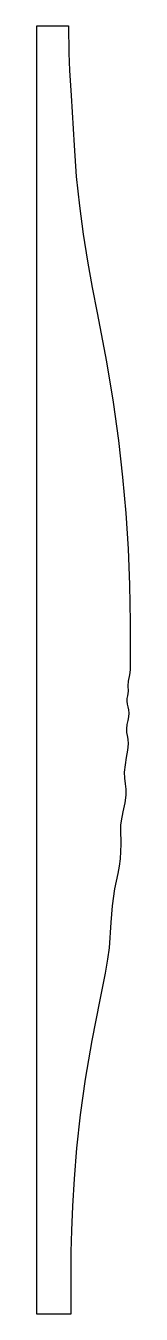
# Model space of a CAD drawing. Header units: inches. Extents: x 1 to 35, y 1 to 478.
import ezdxf

# ---------------------------------------------------------------- set-up
doc = ezdxf.new("R2010")
doc.units = ezdxf.units.IN
doc.layers.add('main', color=7, linetype='CONTINUOUS')

msp = doc.modelspace()

# ---------------------------------------------------------------- linework, layer by layer
at = {"layer": 'main', "color": 7}
msp.add_lwpolyline([(12.452099, 478.365844), (12.529654, 468.22718), (12.828527, 461.734262), (13.448033, 452.453356), (14.487401, 433.950642), (15.286485, 422.483473), (16.438714, 411.551144), (17.867549, 401.092186), (19.496197, 391.044877), (21.248119, 381.34885), (23.046524, 371.941537), (26.476117, 353.747517), (28.950331, 338.79115), (30.951004, 324.60017), (32.520724, 310.95021), (33.701993, 297.616903), (34.537315, 284.37419), (35.069275, 270.997703), (35.340378, 257.261383), (35.39321, 242.940863), (35.308035, 239.572823), (35.109407, 237.629723), (34.562969, 235.28107), (34.443335, 233.559797), (34.544596, 231.655643), (34.496844, 230.71161), (34.327511, 229.843777), (34.147848, 228.945463), (34.068939, 227.905757), (34.19687, 226.82033), (34.467634, 225.78909), (34.737213, 224.711283), (34.861673, 223.484463), (34.737551, 222.140803), (34.451717, 220.753117), (34.145477, 219.278223), (33.960311, 217.67379), (34.010688, 216.255623), (34.219391, 215.111777), (34.440456, 213.86125), (34.528001, 212.119657), (34.319552, 209.759997), (33.884281, 207.065057), (33.423525, 204.268517), (33.138706, 201.604903), (33.183325, 199.315517), (33.436902, 197.309763), (33.690394, 195.320097), (33.734505, 193.079817), (33.328783, 190.235017), (32.614704, 186.892377), (31.955828, 183.47777), (31.760671, 181.875877), (31.715713, 180.416223), (31.829082, 174.914583), (31.771255, 172.175617), (31.580416, 169.465437), (31.208306, 166.757797), (30.68913, 164.005283), (29.536393, 158.31399), (28.646547, 151.945363), (28.151077, 145.849363), (27.497789, 136.42173), (26.951435, 132.247663), (26.031532, 127.067756), (24.065572, 117.167683), (21.023329, 102.036903), (18.614732, 87.781576), (16.765273, 74.45843), (15.400616, 62.119956), (14.446253, 50.82119), (13.827848, 40.617163), (13.470978, 31.561216), (13.301137, 23.708383), (13.262021, 10.806876), (13.299951, 0.557976), (0.629597, 0.557976), (0.558064, 220.87165), (0.629553, 478.365844)], close=True, dxfattribs=at)

doc.saveas('drawing.dxf')
